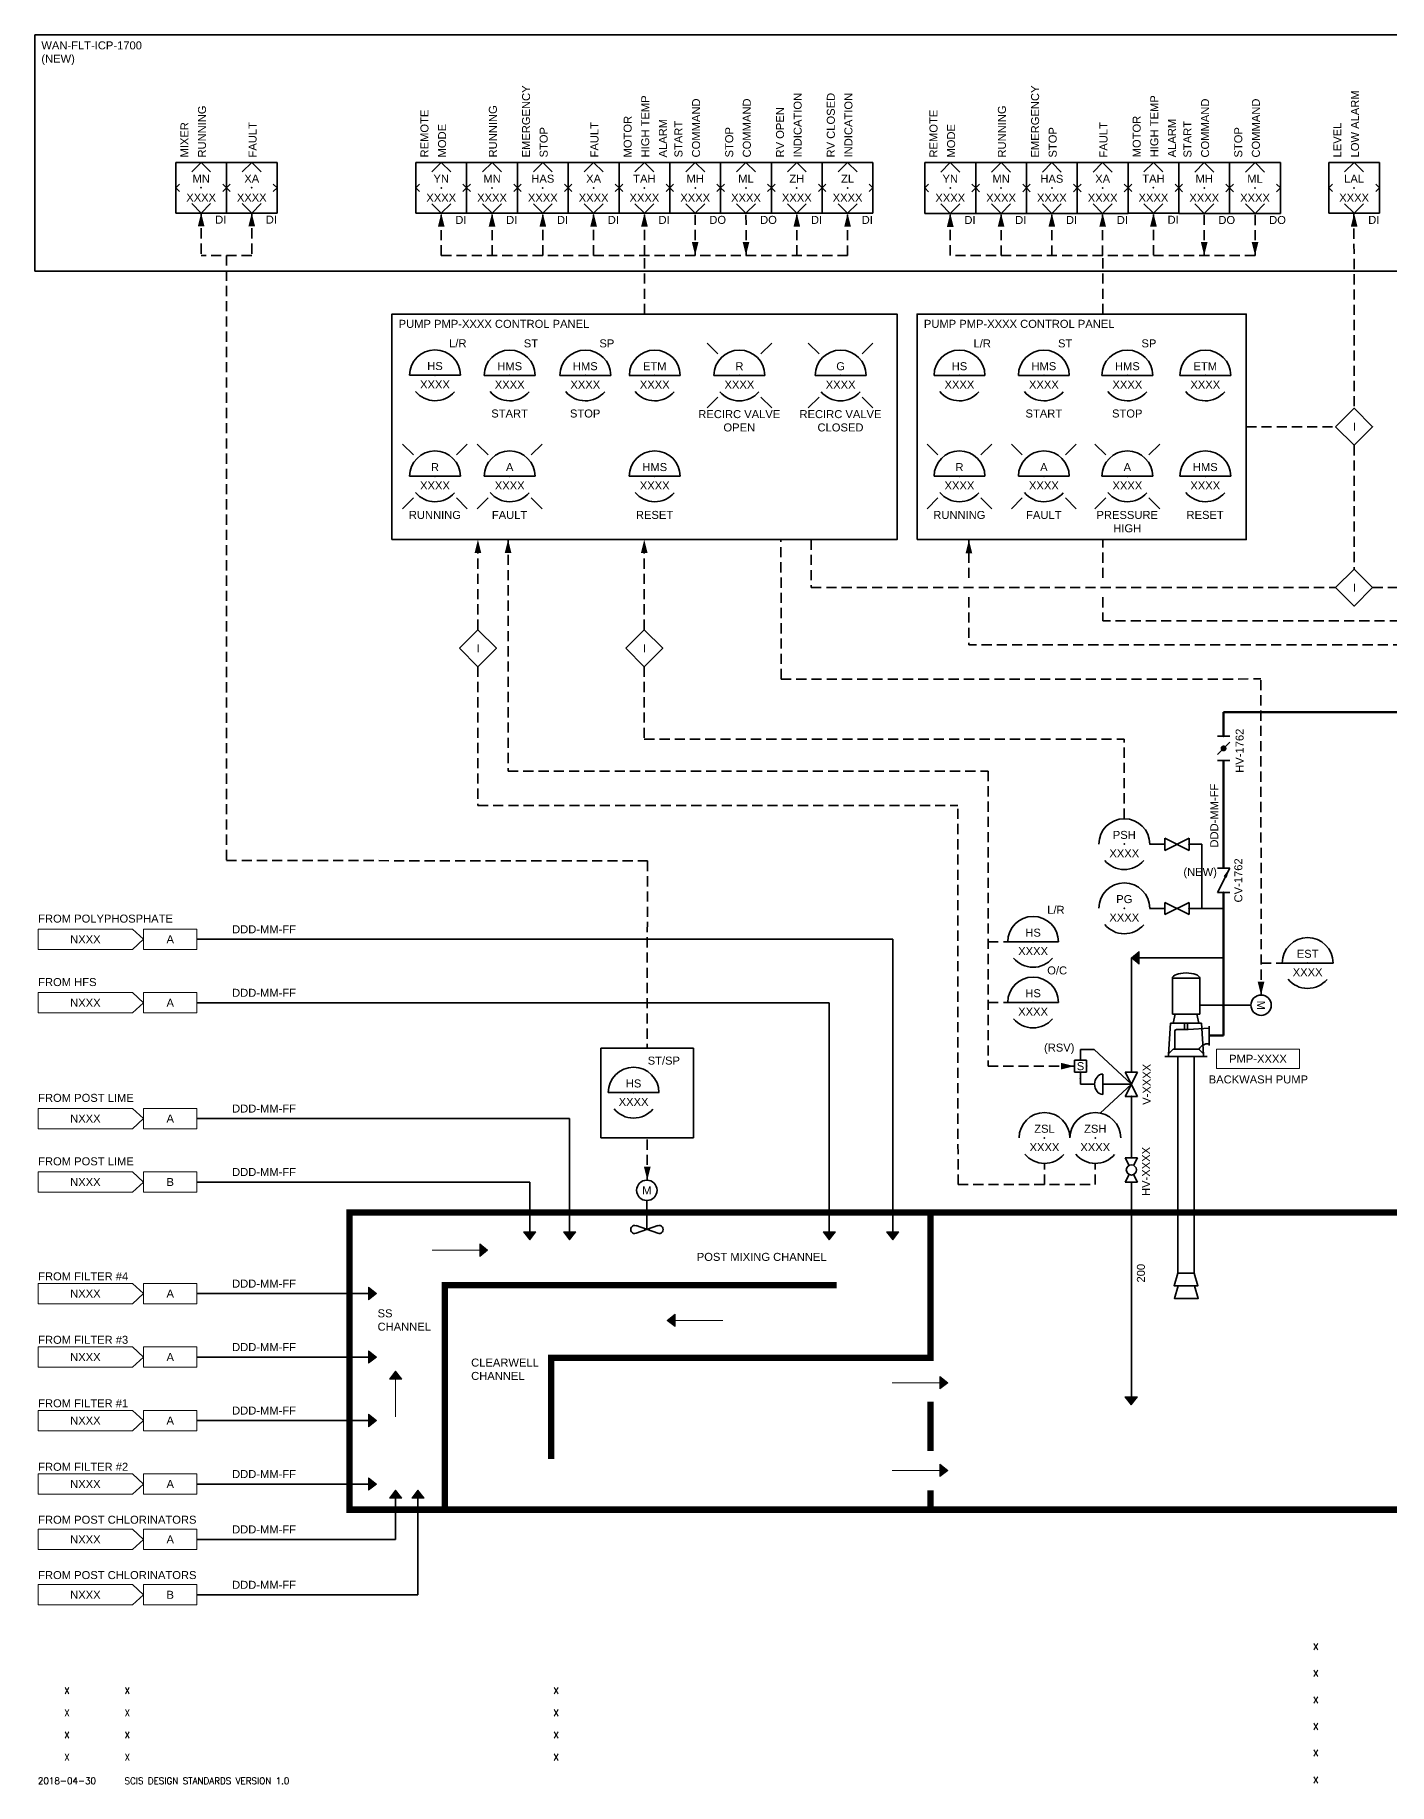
# Paper-space layout '10-Sample Backwash P&ID - A1 Sheet' of a CAD drawing. Extents: x 49 to 822, y 22 to 569.
# Drawn here: x 49 to 472, y 22 to 569 of the extents above; entities that cross this region are included whole.
import ezdxf
from ezdxf.enums import TextEntityAlignment as Align

# ---------------------------------------------------------------- set-up
doc = ezdxf.new("R2010")
doc.units = 0
doc.linetypes.add('HIDDEN2', pattern=[4.7625, 3.175, -1.5875])
doc.layers.add('BOR-A1', color=7, linetype='Continuous')
for name, color, linetype, lineweight in [('D-EQPM', 4, 'Continuous', 35), ('D-MAJOR', 6, 'Continuous', 70), ('D-MINOR', 4, 'Continuous', 35), ('D-VALV', 4, 'Continuous', 35), ('D-VALV-EXST', 252, 'Continuous', 35), ('DI-COMP', 4, 'Continuous', 35), ('G-ANNO-SYMB', 1, 'Continuous', 13), ('G-ANNO-TXNT-EXST', 252, 'Continuous', 13), ('N-ANNO-TEXT', 3, 'Continuous', 18), ('N-INST', 4, 'Continuous', 35), ('N-SGNL-ELEC', 4, 'HIDDEN2', 35)]:
    doc.layers.add(name, color=color, linetype=linetype, lineweight=lineweight)
doc.styles.add('_CGS_2-5_NOTES', font='arial.ttf', dxfattribs={"height": 2.5})
doc.styles.add('_CGS_2-5_SYMBOL', font='arial.ttf', dxfattribs={"height": 2.5})
doc.styles.add('STD2-0', font='simplex.shx', dxfattribs={"height": 2})
doc.styles.add('STD3-5', font='simplex.shx', dxfattribs={"height": 3.5})
doc.styles.add('STD4-5', font='simplex.shx', dxfattribs={"height": 4.5})
doc.styles.add('STD5-5', font='SIMPLEX')

# ---------------------------------------------------------------- blocks, each defined once
blk = doc.blocks.new('CGS A1 TITLE ATT')
at = {"layer": 'BOR-A1', "color": 1}
for tag, p, height, style in [('DATE', (448.47, 64.4), 2, 'STD2-0'), ('DRAWN', (448.47, 56.08), 2, 'STD2-0'), ('DESIGNER', (448.47, 47.76), 2, 'STD2-0'), ('FILE', (783.85, 42.55), 3.5, 'STD3-5'), ('CHECKED', (448.47, 39.44), 2, 'STD2-0'), ('ENGINEER', (448.47, 31.12), 2, 'STD2-0'), ('AD909', (787.49, 32), 5.5, 'STD5-5'), ('APPROVED', (448.47, 22.72), 2, 'STD2-0')]:
    blk.add_attdef(tag, p, '', height=height, dxfattribs=dict(at, style=style))
at = {"layer": 'BOR-A1', "color": 1, "style": 'STD2-0', "flags": 4}
blk.add_attdef('SCALE', (773.37, 64), '', height=2, dxfattribs=at)
at = {"layer": 'BOR-A1', "color": 1, "style": 'STD4-5'}
for tag, p in [('TITLE-1', (691.59, 44.75)), ('TITLE-2', (691.59, 38.25)), ('TITLE-3', (691.59, 31.75)), ('TITLE-4', (691.59, 25.25))]:
    blk.add_attdef(tag, text='', height=4.5, dxfattribs=at).set_placement(p, align=Align.MIDDLE_CENTER)
at = {"layer": 'BOR-A1', "color": 1, "style": 'STD5-5'}
blk.add_attdef('999', text='', height=5.5, dxfattribs=at).set_placement((800.49, 22.5), align=Align.RIGHT)
blk = doc.blocks.new('REFa')
for p, q in [((29.5148, 3.175), (0, 3.175)), ((0, -3.175), (0, 3.175)), ((32.9692, 0), (29.5148, 3.175)), ((29.5148, -3.175), (32.9692, 0)), ((0, -3.175), (29.5148, -3.175))]:
    blk.add_line(p, q)
at = {"style": '_CGS_2-5_SYMBOL'}
blk.add_attdef('A', text='', height=2.5, dxfattribs=at).set_placement((14.7574, 0), align=Align.MIDDLE_CENTER)
blk = doc.blocks.new('REFb')
for p, q in [((0, 3.175), (0, -3.175)), ((0, 3.175), (16.6116, 3.175)), ((16.6116, -3.175), (16.6116, 3.175)), ((16.6116, -3.175), (0, -3.175))]:
    blk.add_line(p, q)
at = {"style": '_CGS_2-5_SYMBOL'}
blk.add_attdef('A', text='', height=2.5, dxfattribs=at).set_placement((8.3058, 0), align=Align.MIDDLE_CENTER)
blk = doc.blocks.new('_D_VALVE_CHECK')
for p, q in [((0, -1.905), (0, 1.905)), ((0, 1.905), (7.62, -1.905)), ((7.62, -1.905), (7.62, 1.905))]:
    blk.add_line(p, q)
for p in [(0, 0), (3.81, 0), (7.62, 0)]:
    blk.add_point(p)
blk.add_solid([(4.5466, -0.9652), (7.62, -1.905), (5.0292, 0.0254)])
blk = doc.blocks.new('_N_INST_FIELD_OP ACCESS')
for start, end in [(0, 180), (219.6995, 319.7606)]:
    blk.add_arc((0, 0), 7.94, start, end)
blk.add_point((0, 0))
at = {"style": '_CGS_2-5_SYMBOL'}
blk.add_attdef('ABB', (4.41, 8.76), '', height=2.5, dxfattribs=at)
for tag, p in [('TAG', (0, 1.63)), ('NO', (0, -4.12))]:
    blk.add_attdef(tag, text='', height=2.5, dxfattribs=at).set_placement(p, align=Align.CENTER)
blk = doc.blocks.new('_D_VALVE_BUTTERFLY')
h = blk.add_hatch(color=256)
edge = h.paths.add_edge_path()
edge.add_arc((3.81, 0.02), 0.953, 180, 540)
for p, q in [((0, 1.91), (0, -1.9)), ((1.91, 1.91), (5.72, -1.9)), ((7.62, 1.91), (7.62, -1.9))]:
    blk.add_line(p, q)
for p in [(3.81, 0), (0, -0.02), (7.62, -0.02)]:
    blk.add_point(p)
blk = doc.blocks.new('_N_PLC_FIELD_OP ACCESS')
for p, q in [((-7.94, 15.87), (7.94, 15.87)), ((-7.94, 0), (-7.94, 15.87)), ((0, 15.87), (-2.96, 12.91)), ((2.96, 12.91), (0, 15.87)), ((7.94, 0), (7.94, 15.87)), ((-6.76, 9.11), (-7.94, 7.94)), ((-7.94, 7.94), (-6.76, 6.76)), ((7.94, 7.94), (6.76, 9.11)), ((6.76, 6.76), (7.94, 7.94)), ((7.94, 0), (-7.94, 0)), ((-2.96, 2.96), (0, 0)), ((0, 0), (2.96, 2.96))]:
    blk.add_line(p, q)
blk.add_point((0, 7.94))
at = {"style": '_CGS_2-5_SYMBOL'}
for tag, p in [('DESCRIPTION1', (-3.99, 16.48)), ('DESCRIPTION2', (1.51, 16.48)), ('DESCRIPTION3', (7.01, 16.48))]:
    blk.add_attdef(tag, p, '', height=2.5, rotation=90, dxfattribs=at)
for tag, p in [('TAG', (0, 9.57)), ('NO', (0, 3.62))]:
    blk.add_attdef(tag, text='', height=2.5, dxfattribs=at).set_placement(p, align=Align.CENTER)
blk.add_attdef('ABB', (4.41, -3.31), '', height=2.5, dxfattribs=at)
blk = doc.blocks.new('_D_VALVE_GATE')
for p, q in [((7.62, -1.905), (0, 1.905)), ((0, 1.905), (0, -1.905)), ((0, -1.905), (7.62, 1.905)), ((7.62, 1.905), (7.62, -1.905))]:
    blk.add_line(p, q)
for p in [(0, 0), (3.81, 0), (7.62, 0)]:
    blk.add_point(p)
blk = doc.blocks.new('_N_INST_PANEL_OP ACCESS')
blk.add_line((-7.95, 0), (7.95, 0))
for start, end in [(0, 180), (219.6995, 319.7606)]:
    blk.add_arc((0, 0), 7.94, start, end)
at = {"ltscale": 0.0508}
blk.add_point((0, 0), dxfattribs=at)
at = {"style": '_CGS_2-5_SYMBOL'}
blk.add_attdef('ABB', (4.41, 8.76), '', height=2.5, dxfattribs=at)
for tag, p in [('TAG', (0, 1.63)), ('NO', (0, -4.12))]:
    blk.add_attdef(tag, text='', height=2.5, dxfattribs=at).set_placement(p, align=Align.CENTER)
blk = doc.blocks.new('_N_LIGHT_PANEL')
for p, q in [((-10.12, 10.08), (-6.74, 6.73)), ((10.1, 10.08), (6.72, 6.73)), ((-7.95, 0), (7.95, 0)), ((-10.12, -10.11), (-6.74, -6.76)), ((10.1, -10.11), (6.72, -6.76))]:
    blk.add_line(p, q)
for start, end in [(0, 180), (219.6995, 319.7606)]:
    blk.add_arc((0, 0), 7.94, start, end)
blk.add_point((0, 0))
at = {"style": '_CGS_2-5_SYMBOL'}
blk.add_attdef('ABB', (7.41, 4.76), '', height=2.5, dxfattribs=at)
for tag, p in [('TAG', (0, 1.63)), ('NO', (0, -4.12))]:
    blk.add_attdef(tag, text='', height=2.5, dxfattribs=at).set_placement(p, align=Align.CENTER)
blk = doc.blocks.new('_D_PUMP_VERTICAL TURBINE')
for p, q in [((-11.47, 17.97), (-11.47, 6.74)), ((-2.93, 17.97), (-11.47, 17.97)), ((-2.93, 6.74), (-2.93, 17.97)), ((-11.47, 6.74), (-2.93, 6.74)), ((-10.61, 6.74), (-11.21, 3.9)), ((-3.78, 6.74), (-3.19, 3.9)), ((-12.69, -5.85), (-12.08, 3.9)), ((-12.08, 3.9), (-2.32, 3.9)), ((-10.74, -4.23), (-10.74, 1.41)), ((-10.22, 1.94), (-6.54, 1.94)), ((-7.64, 1.94), (-7.64, 3.9)), ((-6.75, 1.94), (-6.75, 3.9)), ((-6.54, 1.94), (0, 2.41)), ((-1.71, -5.85), (-2.32, 3.9)), ((0, -3.02), (0, 3.02)), ((-12.68, -5.63), (-11.23, -4.23)), ((-11.23, -4.23), (-3.17, -4.23)), ((-1.72, -5.63), (-3.17, -4.23)), ((-0.57, -6.49), (-13.82, -6.49)), ((-12.69, -6.49), (-12.69, -5.85)), ((-1.71, -6.49), (-1.71, -5.85))]:
    blk.add_line(p, q)
blk.add_arc((-10.22, 1.41), 0.528, 90, 180)
at = {"extrusion": (0, 0, -1)}
blk.add_ellipse((-7.2, 17.97), major_axis=(4.27, 0), ratio=0.386284, start_param=3.141593, end_param=6.283185, dxfattribs=at)
blk.add_ellipse((-0.21, -5.85), major_axis=(-2.39, 2.39), ratio=1, start_param=-0.846486, end_param=0.286057)
at = {"style": '_CGS_2-5_SYMBOL'}
blk.add_attdef('XX', text='', height=2.5, dxfattribs=at).set_placement((0.15, -6.59), align=Align.TOP_LEFT)
blk = doc.blocks.new('_D_ACTUATOR_ELECTRIC MOTOR')
at = {"flags": 128}
blk.add_lwpolyline([(0, 0), (0, 8.89)], dxfattribs=at)
blk.add_circle((0, 12.08), 3.18)
blk.add_point((0, 0))
at = {"style": '_CGS_2-5_SYMBOL'}
blk.add_text('M', height=2.5, dxfattribs=at).set_placement((0.02, 12.04), align=Align.MIDDLE_CENTER)
blk.add_attdef('XXX', text='', height=2.5, dxfattribs=at).set_placement((0.74, 8.07), align=Align.TOP_LEFT)
blk = doc.blocks.new('_D_VALVE_BALL - NORMALLY OPEN')
for p, q in [((2.39, 0.71), (0, 1.9)), ((0, 1.9), (0, -1.9)), ((5.23, 0.71), (7.62, 1.9)), ((7.62, 1.9), (7.62, -1.9)), ((0, -1.9), (2.39, -0.71)), ((7.62, -1.9), (5.23, -0.71))]:
    blk.add_line(p, q)
blk.add_circle((3.81, 0), 1.59)
for p in [(0, 0), (7.62, 0)]:
    blk.add_point(p)
blk = doc.blocks.new('_D_MISC_MIXER')
for p, q in [((0, 0), (0, -9.04)), ((-3.38, -10.24), (3.4, -7.85)), ((-3.38, -7.85), (3.4, -10.24))]:
    blk.add_line(p, q)
blk.add_arc((-3.78, -9.06), 1.27, 70.5374, 289.4626)
at = {"extrusion": (0, 0, -1)}
blk.add_arc((-3.84, -9.06), 1.27, 70.5374, 289.4626, dxfattribs=at)
blk.add_point((0, -4.52))
blk = doc.blocks.new('CGS A1 REV ATT')
at = {"layer": 'BOR-A1', "color": 1, "style": 'STD2-0'}
for tag, p in [('R5-DATE', (58.99, 50.62)), ('R5-BY', (211.87, 50.62)), ('R4-DATE', (58.99, 43.7)), ('R4-BY', (211.87, 43.7)), ('R3-DATE', (58.99, 36.78)), ('R3-BY', (211.87, 36.78)), ('R2-DATE', (58.99, 29.86)), ('R2-BY', (211.87, 29.86)), ('R1-DATE', (58.99, 22.46)), ('R1-BY', (211.87, 22.46))]:
    blk.add_attdef(tag, text='', height=2, dxfattribs=at).set_placement(p, align=Align.CENTER)
for tag, p in [('R5-DESC', (76.99, 50.62)), ('R4-DESC', (76.99, 43.7)), ('R3-DESC', (76.99, 36.78)), ('R2-DESC', (76.99, 29.86)), ('R1-DESC', (76.99, 22.46))]:
    blk.add_attdef(tag, p, '', height=2, dxfattribs=at)

psp = doc.layouts.new('10-Sample Backwash P&ID - A1 Sheet')

# ---------------------------------------------------------------- linework, layer by layer
at = {"layer": 'D-EQPM', "ltscale": 0.0508}
for p, q in [((420.11, 265.83), (413.02, 265.82)), ((406.19, 249.87), (406.19, 182.09)), ((411.29, 249.87), (411.29, 182.09))]:
    psp.add_line(p, q, dxfattribs=at)
for points in [[(411.29, 182.09), (406.19, 182.09), (405.02, 178.14), (412.46, 178.14)], [(411.39, 178.14), (406.29, 178.14), (405.12, 174.2), (412.56, 174.2)]]:
    psp.add_lwpolyline(points, close=True, dxfattribs=at)
psp.add_circle((240.22, 207.98), 3.18, dxfattribs=at)
at = {"layer": 'D-MAJOR'}
for p, q in [((420.48, 349.88), (420.48, 357.44)), ((420.48, 357.44), (601.22, 357.44)), ((420.48, 308.69), (420.48, 342.26)), ((420.48, 256.36), (420.48, 301.07)), ((415.94, 256.36), (420.48, 256.36))]:
    psp.add_line(p, q, dxfattribs=at)
at = {"layer": 'D-MINOR'}
for p, q in [((397.37, 316.12), (402.08, 316.12)), ((409.7, 316.12), (413.63, 316.12)), ((413.63, 296.06), (413.63, 316.12)), ((397.37, 296.06), (402.08, 296.06)), ((409.7, 296.06), (420.48, 296.06)), ((99.57, 286.43), (317.07, 286.43)), ((317.07, 286.43), (317.07, 192.56)), ((391.65, 280.67), (420.48, 280.67)), ((391.65, 280.62), (391.65, 244.92)), ((99.57, 266.59), (297.23, 266.59)), ((297.23, 266.59), (297.23, 192.56)), ((391.65, 237.3), (391.65, 218.15)), ((99.57, 230.42), (216.09, 230.42)), ((216.09, 230.42), (216.09, 192.56)), ((99.57, 210.58), (203.61, 210.58)), ((203.61, 210.58), (203.61, 192.56)), ((391.65, 143.44), (391.65, 210.53)), ((99.57, 175.72), (155.72, 175.72)), ((137.7, 175.72), (155.72, 175.72)), ((99.57, 155.88), (155.72, 155.88)), ((137.7, 155.88), (155.72, 155.88)), ((99.57, 136.05), (155.72, 136.05)), ((137.7, 136.05), (155.72, 136.05)), ((99.57, 116.21), (155.72, 116.21)), ((137.7, 116.21), (155.72, 116.21)), ((161.7, 98.9), (161.7, 114.28)), ((168.68, 81.6), (168.68, 114.28)), ((99.57, 98.9), (161.7, 98.9)), ((99.57, 81.6), (168.68, 81.6))]:
    psp.add_line(p, q, dxfattribs=at)
at = {"layer": 'D-VALV'}
for p, q in [((375.74, 248.68), (375.74, 252.01)), ((379.99, 252.01), (375.74, 252.01)), ((391.65, 241.11), (379.99, 252.01)), ((377.65, 248.68), (373.84, 248.68)), ((373.84, 248.68), (373.84, 244.87)), ((377.65, 244.87), (377.65, 248.68)), ((373.84, 244.87), (375.74, 244.87)), ((375.74, 241.13), (375.74, 244.87)), ((375.74, 244.87), (377.65, 244.87)), ((380.17, 241.13), (375.74, 241.13)), ((391.65, 241.11), (381.9, 232.12)), ((382.72, 244.3), (382.72, 237.95))]:
    psp.add_line(p, q, dxfattribs=at)
at = {"layer": 'D-VALV', "flags": 128}
psp.add_lwpolyline([(391.65, 241.11), (382.73, 241.11)], dxfattribs=at)
at = {"layer": 'D-VALV', "extrusion": (0, 0, -1)}
psp.add_ellipse((382.71, 241.13), major_axis=(0, 3.18), ratio=0.8, start_param=3.141593, end_param=6.283185, dxfattribs=at)
at = {"layer": 'D-VALV'}
for p in [(377.65, 246.78), (375.74, 242.91), (391.65, 241.11)]:
    psp.add_point(p, dxfattribs=at)
at = {"layer": 'DI-COMP', "ltscale": 0.0508}
psp.add_point((240.22, 195.9), dxfattribs=at)
at = {"layer": 'G-ANNO-SYMB'}
for p, q in [((391.65, 280.62), (394.13, 282.57)), ((394.13, 278.67), (391.65, 280.62)), ((394.13, 282.57), (394.13, 278.67)), ((201.66, 195.04), (205.56, 195.04)), ((203.61, 192.56), (201.66, 195.04)), ((205.56, 195.04), (203.61, 192.56)), ((214.14, 195.04), (218.03, 195.04)), ((216.09, 192.56), (214.14, 195.04)), ((218.03, 195.04), (216.09, 192.56)), ((299.18, 195.04), (295.28, 195.04)), ((295.28, 195.04), (297.23, 192.56)), ((297.23, 192.56), (299.18, 195.04)), ((319.02, 195.04), (315.12, 195.04)), ((315.12, 195.04), (317.07, 192.56)), ((317.07, 192.56), (319.02, 195.04)), ((173.09, 189.3), (190.47, 189.3)), ((187.99, 191.25), (187.99, 187.35)), ((190.47, 189.3), (187.99, 191.25)), ((187.99, 187.35), (190.47, 189.3)), ((153.24, 177.67), (153.24, 173.77)), ((155.72, 175.72), (153.24, 177.67)), ((153.24, 173.77), (155.72, 175.72)), ((249.06, 169.29), (246.58, 167.34)), ((246.58, 167.34), (263.96, 167.34)), ((246.58, 167.34), (249.06, 165.39)), ((249.06, 165.39), (249.06, 169.29)), ((153.24, 157.83), (153.24, 153.93)), ((155.72, 155.88), (153.24, 157.83)), ((153.24, 153.93), (155.72, 155.88)), ((161.7, 151.5), (159.75, 149.02)), ((159.75, 149.02), (163.65, 149.02)), ((161.7, 137.24), (161.7, 151.5)), ((163.65, 149.02), (161.7, 151.5)), ((316.93, 147.87), (334.32, 147.87)), ((331.84, 149.82), (331.84, 145.92)), ((334.32, 147.87), (331.84, 149.82)), ((331.84, 145.92), (334.32, 147.87)), ((393.56, 143.44), (389.66, 143.44)), ((389.66, 143.44), (391.61, 140.96)), ((391.61, 140.96), (393.56, 143.44)), ((153.24, 138), (153.24, 134.1)), ((155.72, 136.05), (153.24, 138)), ((153.24, 134.1), (155.72, 136.05)), ((316.93, 120.46), (334.32, 120.46)), ((331.84, 122.41), (331.84, 118.51)), ((334.32, 120.46), (331.84, 122.41)), ((331.84, 118.51), (334.32, 120.46)), ((153.24, 118.16), (153.24, 114.26)), ((155.72, 116.21), (153.24, 118.16)), ((153.24, 114.26), (155.72, 116.21)), ((161.7, 114.28), (159.75, 111.8)), ((159.75, 111.8), (163.65, 111.8)), ((163.65, 111.8), (161.7, 114.28)), ((168.68, 114.28), (166.73, 111.8)), ((166.73, 111.8), (170.62, 111.8)), ((170.62, 111.8), (168.68, 114.28))]:
    psp.add_line(p, q, dxfattribs=at)
psp.add_lwpolyline([(444.22, 246.08), (418.22, 246.08), (418.22, 252.08), (444.22, 252.08)], close=True, dxfattribs=at)
at = {"layer": 'G-ANNO-SYMB', "const_width": 2}
for points in [[(744.84, 108.2), (147.25, 108.2), (147.25, 201.03), (744.84, 201.03)], [(744.84, 108.2), (177.06, 108.2), (177.06, 178.32), (299.51, 178.32), (177.06, 178.32), (177.06, 108.2), (147.25, 108.2), (147.25, 201.03), (328.85, 201.03), (328.85, 155.61), (210.36, 155.61), (210.36, 124), (210.36, 155.61), (328.85, 155.61), (328.85, 201.03), (147.25, 201.03), (147.25, 108.2), (328.85, 108.2), (328.85, 114.26)], [(328.85, 126.51), (328.85, 141.93)]]:
    psp.add_lwpolyline(points, dxfattribs=at)
at = {"layer": 'G-ANNO-SYMB', "extrusion": (0, 0, -1)}
for points in [[(-394.13, 282.57), (-394.13, 278.67), (-391.65, 280.62)], [(-201.66, 195.04), (-205.56, 195.04), (-203.61, 192.56)], [(-214.14, 195.04), (-218.03, 195.04), (-216.09, 192.56)], [(-299.18, 195.04), (-295.28, 195.04), (-297.23, 192.56)], [(-319.02, 195.04), (-315.12, 195.04), (-317.07, 192.56)], [(-187.99, 191.25), (-187.99, 187.35), (-190.47, 189.3)], [(-153.24, 177.67), (-153.24, 173.77), (-155.72, 175.72)], [(-249.06, 165.39), (-249.06, 169.29), (-246.58, 167.34)], [(-153.24, 157.83), (-153.24, 153.93), (-155.72, 155.88)], [(-159.75, 149.02), (-163.65, 149.02), (-161.7, 151.5)], [(-331.84, 149.82), (-331.84, 145.92), (-334.32, 147.87)], [(-393.56, 143.44), (-389.66, 143.44), (-391.61, 140.96)], [(-153.24, 138), (-153.24, 134.1), (-155.72, 136.05)], [(-331.84, 122.41), (-331.84, 118.51), (-334.32, 120.46)], [(-153.24, 118.16), (-153.24, 114.26), (-155.72, 116.21)], [(-159.75, 111.8), (-163.65, 111.8), (-161.7, 114.28)], [(-166.73, 111.8), (-170.62, 111.8), (-168.68, 114.28)]]:
    psp.add_solid(points, dxfattribs=at)
at = {"layer": 'N-INST'}
for p, q in [((225.83, 252.36), (254.83, 252.36)), ((225.83, 252.36), (225.83, 224.36)), ((254.83, 252.36), (254.83, 224.36)), ((225.83, 224.36), (254.83, 224.36))]:
    psp.add_line(p, q, dxfattribs=at)
psp.add_lwpolyline([(48.99, 569), (816, 569), (816, 495.21), (48.99, 495.21)], close=True, dxfattribs=at)
for points in [[(160.54, 411.33), (160.54, 481.79), (318.45, 481.79), (318.45, 411.33), (160.54, 411.33)], [(324.69, 411.33), (324.69, 481.79), (427.54, 481.79), (427.54, 411.33), (324.69, 411.33)]]:
    psp.add_lwpolyline(points, dxfattribs=at)
at = {"layer": 'N-INST', "flags": 128}
for points in [[(455.5, 446.56), (461.28, 440.78), (467.06, 446.56), (461.28, 452.34)], [(455.5, 396.32), (461.28, 390.54), (467.06, 396.32), (461.28, 402.1)], [(181.65, 377.38), (187.43, 371.6), (193.21, 377.38), (187.43, 383.16)], [(233.64, 377.38), (239.42, 371.6), (245.2, 377.38), (239.42, 383.16)]]:
    psp.add_lwpolyline(points, close=True, dxfattribs=at)
at = {"layer": 'N-SGNL-ELEC'}
for p, q in [((100.93, 513.35), (100.93, 500.11)), ((116.74, 513.35), (116.74, 500.11)), ((175.96, 500.12), (175.96, 513.29)), ((191.84, 500.12), (191.84, 513.29)), ((207.72, 500.13), (207.72, 513.3)), ((223.59, 500.13), (223.58, 513.3)), ((239.46, 500.13), (239.46, 513.3)), ((255.34, 500.13), (255.33, 513.3)), ((271.22, 500.12), (271.21, 513.29)), ((287.09, 500.12), (287.09, 513.29)), ((302.96, 500.09), (302.96, 513.3)), ((335.05, 500.14), (335.05, 513.26)), ((350.93, 500.08), (350.93, 513.26)), ((366.81, 500.08), (366.8, 513.26)), ((382.68, 500.08), (382.68, 513.26)), ((398.55, 500.17), (398.55, 513.33)), ((414.43, 500.1), (414.42, 513.26)), ((430.31, 500.08), (430.3, 513.26)), ((461.23, 513.29), (461.24, 452.3)), ((116.74, 500.11), (100.93, 500.11)), ((108.83, 500.11), (108.83, 311.05)), ((302.96, 500.09), (175.96, 500.12)), ((239.49, 481.79), (239.46, 500.11)), ((430.31, 500.08), (335.05, 500.14)), ((382.72, 481.79), (382.68, 500.11)), ((427.54, 446.56), (455.5, 446.56)), ((461.24, 440.82), (461.25, 402.06)), ((187.43, 383.16), (187.43, 411.33)), ((196.85, 411.33), (196.85, 338.96)), ((239.42, 383.16), (239.41, 411.33)), ((282.18, 367.72), (282.14, 411.33)), ((291.56, 411.33), (291.56, 396.32)), ((340.88, 399.32), (340.88, 411.22)), ((382.72, 399.32), (382.72, 411.33)), ((291.56, 396.32), (455.5, 396.32)), ((467.06, 396.32), (564.08, 396.32)), ((340.88, 393.32), (340.88, 378.42)), ((382.72, 393.32), (382.72, 385.98)), ((532.72, 385.98), (382.72, 385.98)), ((490.89, 378.42), (340.88, 378.42)), ((187.43, 371.6), (187.43, 328.22)), ((239.42, 371.6), (239.42, 348.93)), ((282.15, 367.72), (432.15, 367.76)), ((432.18, 269), (432.15, 367.76)), ((239.42, 348.93), (389.43, 348.96)), ((389.43, 324.1), (389.43, 348.96)), ((196.85, 338.96), (346.86, 338.99)), ((346.86, 338.99), (346.88, 246.77)), ((187.43, 328.22), (337.45, 328.25)), ((337.47, 209.75), (337.45, 328.25)), ((108.83, 311.05), (240.4, 310.89)), ((240.4, 310.89), (240.33, 252.36)), ((346.88, 285.61), (353.02, 285.61)), ((432.18, 279.01), (438.81, 279.01)), ((346.88, 266.69), (353.02, 266.69)), ((373.84, 246.78), (346.88, 246.77)), ((240.35, 211.16), (240.33, 224.36)), ((364.5, 209.77), (364.5, 216.4)), ((380.37, 209.77), (380.37, 216.4)), ((337.47, 209.75), (380.37, 209.77))]:
    psp.add_line(p, q, dxfattribs=at)
at = {"layer": 'N-SGNL-ELEC', "linetype": 'Continuous'}
for points in [[(100.94, 513.36, 0, 2.1, 0), (100.94, 509.16, 2.1, 2.1, 0)], [(116.75, 513.36, 0, 2.1, 0), (116.75, 509.16, 2.1, 2.1, 0)], [(175.96, 513.28, 0, 2.1, 0), (175.96, 509.08, 2.1, 2.1, 0)], [(191.84, 513.28, 0, 2.1, 0), (191.84, 509.08, 2.1, 2.1, 0)], [(207.71, 513.28, 0, 2.1, 0), (207.71, 509.08, 2.1, 2.1, 0)], [(223.59, 513.3, 0, 2.1, 0), (223.59, 509.1, 2.1, 2.1, 0)], [(239.47, 513.3, 0, 2.1, 0), (239.47, 509.1, 2.1, 2.1, 0)], [(287.09, 513.28, 0, 2.1, 0), (287.09, 509.08, 2.1, 2.1, 0)], [(302.96, 513.29, 0, 2.1, 0), (302.96, 509.09, 2.1, 2.1, 0)], [(335.05, 513.25, 0, 2.1, 0), (335.05, 509.05, 2.1, 2.1, 0)], [(350.93, 513.26, 0, 2.1, 0), (350.93, 509.06, 2.1, 2.1, 0)], [(366.8, 513.26, 0, 2.1, 0), (366.8, 509.06, 2.1, 2.1, 0)], [(382.68, 513.26, 0, 2.1, 0), (382.68, 509.06, 2.1, 2.1, 0)], [(398.56, 513.33, 0, 2.1, 0), (398.56, 509.13, 2.1, 2.1, 0)], [(461.28, 513.29, 0, 2.1, 0), (461.28, 509.09, 2.1, 2.1, 0)], [(255.33, 500.12, 0, 2.1, 0), (255.33, 504.32, 2.1, 2.1, 0)], [(271.21, 500.12, 0, 2.1, 0), (271.21, 504.32, 2.1, 2.1, 0)], [(414.42, 500.08, 0, 2.1, 0), (414.42, 504.28, 2.1, 2.1, 0)], [(430.3, 500.09, 0, 2.1, 0), (430.3, 504.29, 2.1, 2.1, 0)], [(187.43, 411.33, 0, 2.1, 0), (187.43, 407.13, 2.1, 2.1, 0)], [(196.85, 411.33, 0, 2.1, 0), (196.85, 407.13, 2.1, 2.1, 0)], [(239.41, 411.33, 0, 2.1, 0), (239.41, 407.13, 2.1, 2.1, 0)], [(340.88, 411.22, 0, 2.1, 0), (340.88, 407.02, 2.1, 2.1, 0)], [(432.18, 269, 0, 2.1, 0), (432.18, 273.2, 2.1, 2.1, 0)], [(373.84, 246.78, 0, 2.1, 0), (369.64, 246.78, 2.1, 2.1, 0)]]:
    psp.add_lwpolyline(points, format="xyseb", dxfattribs=at)
at = {"layer": 'N-SGNL-ELEC'}
psp.add_lwpolyline([(240.35, 211.16, 0, 2.1, 0), (240.35, 215.36, 2.1, 2.1, 0)], format="xyseb", dxfattribs=at)

# ---------------------------------------------------------------- block references
ref = psp.add_blockref('CGS A1 TITLE ATT', (0, 0))
ref.add_attrib('TITLE-1', 'APPENDIX D-2', dxfattribs={"layer": 'BOR-A1', "color": 1, "height": 4.5, "style": 'STD4-5'}).set_placement((691.59, 44.75), align=Align.MIDDLE_CENTER)
ref.add_attrib('TITLE-2', 'SAMPLE P&ID', dxfattribs={"layer": 'BOR-A1', "color": 1, "height": 4.5, "style": 'STD4-5'}).set_placement((691.59, 38.25), align=Align.MIDDLE_CENTER)
ref.add_attrib('TITLE-3', 'TYPICAL FILTER BACKWASH STATION', dxfattribs={"layer": 'BOR-A1', "color": 1, "height": 4.5, "style": 'STD4-5'}).set_placement((691.59, 31.75), align=Align.MIDDLE_CENTER)
ref.add_attrib('AD909', 'N020', (787.49, 32), dxfattribs={"layer": 'BOR-A1', "color": 1, "height": 5.5, "style": 'STD5-5'})
ref.add_attrib('FILE', 'C6642-13', (779.08, 42.56), dxfattribs={"layer": 'BOR-A1', "color": 1, "height": 3.5, "style": 'STD3-5', "width": 0.65})
ref.add_attrib('SCALE', 'NTS', (773.37, 64), dxfattribs={"layer": 'BOR-A1', "color": 1, "height": 2, "style": 'STD2-0'})
ref.add_attrib('DATE', 'X', (448.47, 64.4), dxfattribs={"layer": 'BOR-A1', "color": 1, "height": 2, "style": 'STD2-0'})
ref.add_attrib('DRAWN', 'X', (448.47, 56.08), dxfattribs={"layer": 'BOR-A1', "color": 1, "height": 2, "style": 'STD2-0'})
ref.add_attrib('DESIGNER', 'X', (448.47, 47.76), dxfattribs={"layer": 'BOR-A1', "color": 1, "height": 2, "style": 'STD2-0'})
ref.add_attrib('CHECKED', 'X', (448.47, 39.44), dxfattribs={"layer": 'BOR-A1', "color": 1, "height": 2, "style": 'STD2-0'})
ref.add_attrib('ENGINEER', 'X', (448.47, 31.12), dxfattribs={"layer": 'BOR-A1', "color": 1, "height": 2, "style": 'STD2-0'})
ref.add_attrib('APPROVED', 'X', (448.47, 22.72), dxfattribs={"layer": 'BOR-A1', "color": 1, "height": 2, "style": 'STD2-0'})
ref.add_attrib('999', '-', dxfattribs={"layer": 'BOR-A1', "color": 1, "height": 5.5, "style": 'STD5-5'}).set_placement((800.49, 22.5), align=Align.RIGHT)
psp.add_blockref('CGS A1 REV ATT', (0, 0)).add_auto_attribs({'R1-DATE': '2018-04-30', 'R1-DESC': 'SCIS DESIGN STANDARDS VERSION 1.0', 'R2-DATE': 'X', 'R2-DESC': 'X', 'R2-BY': 'X', 'R3-DATE': 'X', 'R3-DESC': 'X', 'R3-BY': 'X', 'R4-DATE': 'X', 'R4-DESC': 'X', 'R4-BY': 'X', 'R5-DATE': 'X', 'R5-DESC': 'X', 'R5-BY': 'X'})
at = {"layer": 'D-EQPM', "ltscale": 0.0508}
for name, p in [('_D_PUMP_VERTICAL TURBINE', (415.94, 256.28)), ('_D_MISC_MIXER', (240.22, 204.8))]:
    psp.add_blockref(name, p, dxfattribs=at)
at = {"layer": 'D-EQPM', "ltscale": 0.0508, "rotation": 270}
psp.add_blockref('_D_ACTUATOR_ELECTRIC MOTOR', (420.11, 265.83), dxfattribs=at)
at = {"layer": 'D-VALV', "ltscale": 0.0508}
for name, p, rotation in [('_D_VALVE_BUTTERFLY', (420.48, 342.26), 90), ('_D_VALVE_CHECK', (420.48, 301.07), 90), ('_D_VALVE_GATE', (409.7, 296.06), 180)]:
    psp.add_blockref(name, p, dxfattribs=dict(at, rotation=rotation))
at = {"layer": 'D-VALV'}
for p, rotation in [((409.7, 316.12), 180), ((391.65, 237.3), 90)]:
    psp.add_blockref('_D_VALVE_GATE', p, dxfattribs=dict(at, rotation=rotation))
at = {"layer": 'D-VALV-EXST', "ltscale": 0.0508, "rotation": 90}
psp.add_blockref('_D_VALVE_BALL - NORMALLY OPEN', (391.65, 210.53), dxfattribs=at)
at = {"layer": 'G-ANNO-SYMB'}
for name, p, values in [('REFa', (49.99, 286.43), {'A': 'NXXX'}), ('REFb', (82.96, 286.43), {'A': 'A'}), ('REFa', (49.99, 266.59), {'A': 'NXXX'}), ('REFb', (82.96, 266.59), {'A': 'A'}), ('REFa', (49.99, 230.42), {'A': 'NXXX'}), ('REFb', (82.96, 230.42), {'A': 'A'}), ('REFa', (49.99, 210.58), {'A': 'NXXX'}), ('REFb', (82.96, 210.58), {'A': 'B'}), ('REFa', (49.99, 175.72), {'A': 'NXXX'}), ('REFb', (82.96, 175.72), {'A': 'A'}), ('REFa', (49.99, 155.88), {'A': 'NXXX'}), ('REFb', (82.96, 155.88), {'A': 'A'}), ('REFa', (49.99, 136.05), {'A': 'NXXX'}), ('REFb', (82.96, 136.05), {'A': 'A'}), ('REFa', (49.99, 116.21), {'A': 'NXXX'}), ('REFb', (82.96, 116.21), {'A': 'A'}), ('REFa', (49.99, 98.9), {'A': 'NXXX'}), ('REFb', (82.96, 98.9), {'A': 'A'}), ('REFa', (49.99, 81.6), {'A': 'NXXX'}), ('REFb', (82.96, 81.6), {'A': 'B'})]:
    psp.add_blockref(name, p, dxfattribs=at).add_auto_attribs(values)
at = {"layer": 'N-INST'}
for name, p, values in [('_N_PLC_FIELD_OP ACCESS', (207.71, 513.28), {'DESCRIPTION2': ' STOP', 'DESCRIPTION1': ' EMERGENCY', 'TAG': 'HAS', 'NO': 'XXXX', 'ABB': 'DI'}), ('_N_PLC_FIELD_OP ACCESS', (366.8, 513.25), {'DESCRIPTION2': ' STOP', 'DESCRIPTION1': ' EMERGENCY', 'TAG': 'HAS', 'NO': 'XXXX', 'ABB': 'DI'}), ('_N_PLC_FIELD_OP ACCESS', (191.84, 513.28), {'DESCRIPTION2': ' RUNNING', 'TAG': 'MN', 'NO': 'XXXX', 'ABB': 'DI'}), ('_N_PLC_FIELD_OP ACCESS', (239.46, 513.28), {'DESCRIPTION3': ' ALARM', 'DESCRIPTION2': ' HIGH TEMP', 'DESCRIPTION1': ' MOTOR', 'TAG': 'TAH', 'NO': 'XXXX', 'ABB': 'DI'}), ('_N_PLC_FIELD_OP ACCESS', (255.34, 513.28), {'DESCRIPTION2': ' COMMAND', 'DESCRIPTION1': ' START', 'TAG': 'MH', 'NO': 'XXXX', 'ABB': 'DO'}), ('_N_PLC_FIELD_OP ACCESS', (271.21, 513.28), {'DESCRIPTION2': ' COMMAND', 'DESCRIPTION1': ' STOP', 'TAG': 'ML', 'NO': 'XXXX', 'ABB': 'DO'}), ('_N_PLC_FIELD_OP ACCESS', (287.09, 513.28), {'DESCRIPTION2': ' INDICATION', 'DESCRIPTION1': ' RV OPEN', 'TAG': 'ZH', 'NO': 'XXXX', 'ABB': 'DI'}), ('_N_PLC_FIELD_OP ACCESS', (302.96, 513.28), {'DESCRIPTION2': ' INDICATION', 'DESCRIPTION1': ' RV CLOSED', 'TAG': 'ZL', 'NO': 'XXXX', 'ABB': 'DI'}), ('_N_PLC_FIELD_OP ACCESS', (350.93, 513.25), {'DESCRIPTION2': ' RUNNING', 'TAG': 'MN', 'NO': 'XXXX', 'ABB': 'DI'}), ('_N_PLC_FIELD_OP ACCESS', (398.55, 513.32), {'DESCRIPTION3': ' ALARM', 'DESCRIPTION2': ' HIGH TEMP', 'DESCRIPTION1': ' MOTOR', 'TAG': 'TAH', 'NO': 'XXXX', 'ABB': 'DI'}), ('_N_PLC_FIELD_OP ACCESS', (414.43, 513.25), {'DESCRIPTION2': ' COMMAND', 'DESCRIPTION1': ' START', 'TAG': 'MH', 'NO': 'XXXX', 'ABB': 'DO'}), ('_N_PLC_FIELD_OP ACCESS', (430.3, 513.25), {'DESCRIPTION2': ' COMMAND', 'DESCRIPTION1': ' STOP', 'TAG': 'ML', 'NO': 'XXXX', 'ABB': 'DO'}), ('_N_PLC_FIELD_OP ACCESS', (461.27, 513.29), {'DESCRIPTION2': ' LOW ALARM', 'DESCRIPTION1': ' LEVEL', 'TAG': 'LAL', 'NO': 'XXXX', 'ABB': 'DI'}), ('_N_PLC_FIELD_OP ACCESS', (175.96, 513.28), {'DESCRIPTION2': ' MODE', 'DESCRIPTION1': ' REMOTE', 'TAG': 'YN', 'NO': 'XXXX', 'ABB': 'DI'}), ('_N_PLC_FIELD_OP ACCESS', (223.59, 513.28), {'DESCRIPTION2': ' FAULT', 'TAG': 'XA', 'NO': 'XXXX', 'ABB': 'DI'}), ('_N_PLC_FIELD_OP ACCESS', (335.05, 513.25), {'DESCRIPTION2': ' MODE', 'DESCRIPTION1': ' REMOTE', 'TAG': 'YN', 'NO': 'XXXX', 'ABB': 'DI'}), ('_N_PLC_FIELD_OP ACCESS', (382.68, 513.25), {'DESCRIPTION2': ' FAULT', 'TAG': 'XA', 'NO': 'XXXX', 'ABB': 'DI'}), ('_N_INST_PANEL_OP ACCESS', (174.01, 462.67), {'NO': 'XXXX', 'TAG': 'HS', 'ABB': 'L/R'}), ('_N_INST_PANEL_OP ACCESS', (197.36, 462.62), {'NO': 'XXXX', 'TAG': 'HMS', 'ABB': 'ST'}), ('_N_INST_PANEL_OP ACCESS', (220.98, 462.62), {'NO': 'XXXX', 'TAG': 'HMS', 'ABB': 'SP'}), ('_N_INST_PANEL_OP ACCESS', (337.92, 462.62), {'NO': 'XXXX', 'TAG': 'HS', 'ABB': 'L/R'}), ('_N_INST_PANEL_OP ACCESS', (364.31, 462.62), {'NO': 'XXXX', 'TAG': 'HMS', 'ABB': 'ST'}), ('_N_INST_PANEL_OP ACCESS', (390.4, 462.62), {'NO': 'XXXX', 'TAG': 'HMS', 'ABB': 'SP'}), ('_N_INST_FIELD_OP ACCESS', (389.44, 316.16), {'NO': 'XXXX', 'TAG': 'PSH'}), ('_N_INST_PANEL_OP ACCESS', (360.94, 285.62), {'NO': 'XXXX', 'TAG': 'HS', 'ABB': 'L/R'}), ('_N_INST_PANEL_OP ACCESS', (360.94, 266.69), {'NO': 'XXXX', 'TAG': 'HS', 'ABB': 'O/C'})]:
    psp.add_blockref(name, p, dxfattribs=at).add_auto_attribs(values)
at = {"layer": 'N-INST', "xscale": 0.9959999999999241, "yscale": 0.9959999999999241, "zscale": 0.9959999999999241}
for p, values in [((100.93, 513.35), {'DESCRIPTION2': ' RUNNING', 'DESCRIPTION1': ' MIXER', 'TAG': 'MN', 'NO': 'XXXX', 'ABB': 'DI'}), ((116.74, 513.35), {'DESCRIPTION2': ' FAULT', 'TAG': 'XA', 'NO': 'XXXX', 'ABB': 'DI'})]:
    psp.add_blockref('_N_PLC_FIELD_OP ACCESS', p, dxfattribs=at).add_auto_attribs(values)
at = {"layer": 'N-INST'}
ref = psp.add_blockref('_N_INST_PANEL_OP ACCESS', (242.69, 462.62), dxfattribs=at)
ref.add_attrib('NO', 'XXXX', dxfattribs={"layer": '0', "height": 2.5, "style": '_CGS_2-5_SYMBOL'}).set_placement((242.69, 458.5), align=Align.CENTER)
ref.add_attrib('TAG', 'ETM', dxfattribs={"layer": '0', "height": 2.5, "style": '_CGS_2-5_SYMBOL'}).set_placement((242.69, 464.25), align=Align.CENTER)
ref = psp.add_blockref('_N_LIGHT_PANEL', (269.15, 462.61), dxfattribs=at)
ref.add_attrib('TAG', 'R', dxfattribs={"layer": '0', "height": 2.5, "style": '_CGS_2-5_SYMBOL'}).set_placement((269.15, 464.24), align=Align.CENTER)
ref.add_attrib('NO', 'XXXX', dxfattribs={"layer": '0', "height": 2.5, "style": '_CGS_2-5_SYMBOL'}).set_placement((269.15, 458.49), align=Align.CENTER)
ref = psp.add_blockref('_N_LIGHT_PANEL', (300.78, 462.61), dxfattribs=at)
ref.add_attrib('TAG', 'G', dxfattribs={"layer": '0', "height": 2.5, "style": '_CGS_2-5_SYMBOL'}).set_placement((300.78, 464.24), align=Align.CENTER)
ref.add_attrib('NO', 'XXXX', dxfattribs={"layer": '0', "height": 2.5, "style": '_CGS_2-5_SYMBOL'}).set_placement((300.78, 458.49), align=Align.CENTER)
ref = psp.add_blockref('_N_INST_PANEL_OP ACCESS', (414.75, 462.62), dxfattribs=at)
ref.add_attrib('NO', 'XXXX', dxfattribs={"layer": '0', "height": 2.5, "style": '_CGS_2-5_SYMBOL'}).set_placement((414.75, 458.5), align=Align.CENTER)
ref.add_attrib('TAG', 'ETM', dxfattribs={"layer": '0', "height": 2.5, "style": '_CGS_2-5_SYMBOL'}).set_placement((414.75, 464.25), align=Align.CENTER)
ref = psp.add_blockref('_N_LIGHT_PANEL', (174.01, 431.09), dxfattribs=at)
ref.add_attrib('TAG', 'R', dxfattribs={"layer": '0', "height": 2.5, "style": '_CGS_2-5_SYMBOL'}).set_placement((174.01, 432.72), align=Align.CENTER)
ref.add_attrib('NO', 'XXXX', dxfattribs={"layer": '0', "height": 2.5, "style": '_CGS_2-5_SYMBOL'}).set_placement((174.01, 426.98), align=Align.CENTER)
ref = psp.add_blockref('_N_LIGHT_PANEL', (197.36, 431.09), dxfattribs=at)
ref.add_attrib('TAG', 'A', dxfattribs={"layer": '0', "height": 2.5, "style": '_CGS_2-5_SYMBOL'}).set_placement((197.36, 432.72), align=Align.CENTER)
ref.add_attrib('NO', 'XXXX', dxfattribs={"layer": '0', "height": 2.5, "style": '_CGS_2-5_SYMBOL'}).set_placement((197.36, 426.98), align=Align.CENTER)
ref = psp.add_blockref('_N_INST_PANEL_OP ACCESS', (242.68, 431.1), dxfattribs=at)
ref.add_attrib('NO', 'XXXX', dxfattribs={"layer": '0', "height": 2.5, "style": '_CGS_2-5_SYMBOL'}).set_placement((242.68, 426.98), align=Align.CENTER)
ref.add_attrib('TAG', 'HMS', dxfattribs={"layer": '0', "height": 2.5, "style": '_CGS_2-5_SYMBOL'}).set_placement((242.68, 432.73), align=Align.CENTER)
ref = psp.add_blockref('_N_LIGHT_PANEL', (337.92, 431.09), dxfattribs=at)
ref.add_attrib('TAG', 'R', dxfattribs={"layer": '0', "height": 2.5, "style": '_CGS_2-5_SYMBOL'}).set_placement((337.92, 432.72), align=Align.CENTER)
ref.add_attrib('NO', 'XXXX', dxfattribs={"layer": '0', "height": 2.5, "style": '_CGS_2-5_SYMBOL'}).set_placement((337.92, 426.98), align=Align.CENTER)
ref = psp.add_blockref('_N_LIGHT_PANEL', (364.31, 431.09), dxfattribs=at)
ref.add_attrib('TAG', 'A', dxfattribs={"layer": '0', "height": 2.5, "style": '_CGS_2-5_SYMBOL'}).set_placement((364.31, 432.72), align=Align.CENTER)
ref.add_attrib('NO', 'XXXX', dxfattribs={"layer": '0', "height": 2.5, "style": '_CGS_2-5_SYMBOL'}).set_placement((364.31, 426.98), align=Align.CENTER)
ref = psp.add_blockref('_N_LIGHT_PANEL', (390.4, 431.09), dxfattribs=at)
ref.add_attrib('TAG', 'A', dxfattribs={"layer": '0', "height": 2.5, "style": '_CGS_2-5_SYMBOL'}).set_placement((390.4, 432.72), align=Align.CENTER)
ref.add_attrib('NO', 'XXXX', dxfattribs={"layer": '0', "height": 2.5, "style": '_CGS_2-5_SYMBOL'}).set_placement((390.4, 426.98), align=Align.CENTER)
ref = psp.add_blockref('_N_INST_PANEL_OP ACCESS', (414.75, 431.1), dxfattribs=at)
ref.add_attrib('NO', 'XXXX', dxfattribs={"layer": '0', "height": 2.5, "style": '_CGS_2-5_SYMBOL'}).set_placement((414.75, 426.98), align=Align.CENTER)
ref.add_attrib('TAG', 'HMS', dxfattribs={"layer": '0', "height": 2.5, "style": '_CGS_2-5_SYMBOL'}).set_placement((414.75, 432.73), align=Align.CENTER)
at = {"layer": 'N-INST', "ltscale": 0.0508}
for name, p, values in [('_N_INST_FIELD_OP ACCESS', (389.44, 296.1), {'NO': 'XXXX', 'TAG': 'PG'}), ('_N_INST_PANEL_OP ACCESS', (236.08, 238.5), {'NO': 'XXXX', 'TAG': 'HS', 'ABB': 'ST/SP'}), ('_N_INST_FIELD_OP ACCESS', (364.5, 224.34), {'NO': 'XXXX', 'TAG': 'ZSL'}), ('_N_INST_FIELD_OP ACCESS', (380.37, 224.34), {'NO': 'XXXX', 'TAG': 'ZSH'})]:
    psp.add_blockref(name, p, dxfattribs=at).add_auto_attribs(values)
ref = psp.add_blockref('_N_INST_PANEL_OP ACCESS', (446.74, 279.01), dxfattribs=at)
ref.add_attrib('NO', 'XXXX', dxfattribs={"layer": '0', "height": 2.5, "style": '_CGS_2-5_SYMBOL'}).set_placement((446.74, 274.89), align=Align.CENTER)
ref.add_attrib('TAG', 'EST', dxfattribs={"layer": '0', "height": 2.5, "style": '_CGS_2-5_SYMBOL'}).set_placement((446.74, 280.64), align=Align.CENTER)

# ---------------------------------------------------------------- texts
at = {"layer": 'D-EQPM', "ltscale": 0.0508, "style": '_CGS_2-5_SYMBOL'}
psp.add_text('M', height=2.5, dxfattribs=at).set_placement((240.24, 207.94), align=Align.MIDDLE_CENTER)
at = {"layer": 'D-VALV', "style": '_CGS_2-5_SYMBOL'}
psp.add_text('S', height=2.5, dxfattribs=at).set_placement((375.75, 246.78), align=Align.MIDDLE_CENTER)
at = {"layer": 'G-ANNO-TXNT-EXST', "ltscale": 0.75, "char_height": 2.5, "width": 24.0114, "attachment_point": 5, "rotation": 90, "style": '_CGS_2-5_NOTES'}
for s, insert in [('HV-XXXX', (396.23, 213.88)), ('200', (394.65, 182.09))]:
    psp.add_mtext(s, dxfattribs=dict(at, insert=insert))
at = {"layer": 'N-ANNO-TEXT', "style": '_CGS_2-5_NOTES'}
psp.add_text('PMP-XXXX', height=2.5, dxfattribs=at).set_placement((431.22, 247.84), align=Align.CENTER)
at = {"layer": 'N-ANNO-TEXT', "char_height": 2.5, "style": '_CGS_2-5_NOTES'}
for s, insert, width, attachment_point in [('WAN-FLT-ICP-1700\\P(NEW) ', (50.99, 567), 103.4701, 1), ('PUMP PMP-XXXX CONTROL PANEL', (162.66, 479.99), 103.4701, 1), ('PUMP PMP-XXXX CONTROL PANEL', (326.81, 479.99), 103.4701, 1), ('START', (197.32, 451.97), 39.4583, 2), ('STOP', (220.94, 451.97), 39.4583, 2), ('RECIRC VALVE\\POPEN', (269.11, 451.78), 39.4583, 2), ('RECIRC VALVE\\PCLOSED', (300.74, 451.78), 39.4583, 2), ('START', (364.29, 451.97), 39.4583, 2), ('STOP', (390.36, 451.97), 39.4583, 2), ('I', (461.37, 446.56), 30, 5), ('RUNNING', (173.98, 420.27), 39.4583, 2), ('FAULT', (197.32, 420.27), 39.4583, 2), ('RESET', (242.63, 420.28), 39.4583, 2), ('RUNNING', (337.89, 420.27), 39.4583, 2), ('FAULT', (364.28, 420.27), 39.4583, 2), ('PRESSURE\\PHIGH', (390.36, 420.27), 39.4583, 2), ('RESET', (414.7, 420.28), 39.4583, 2), ('I', (461.37, 396.32), 30, 5), ('I', (187.53, 377.38), 30, 5), ('I', (239.51, 377.38), 30, 5), ('(NEW)', (413.15, 305.48), 35.8363, 8), ('FROM POLYPHOSPHATE', (49.99, 291.6), 49.0694, 7), ('DDD-MM-FF', (110.6, 288.29), 49.0694, 7), ('FROM HFS', (49.99, 271.77), 49.0694, 7), ('DDD-MM-FF', (110.6, 268.45), 49.0694, 7), ('(RSV)', (369.11, 250.58), 29.1219, 8), ('\\pi9.21411;BACKWASH PUMP', (406.62, 241.35), 49.0694, 7), ('FROM POST LIME', (49.99, 235.59), 49.0694, 7), ('DDD-MM-FF', (110.6, 232.28), 49.0694, 7), ('FROM POST LIME', (49.99, 215.76), 49.0694, 7), ('DDD-MM-FF', (110.6, 212.45), 49.0694, 7), ('POST MIXING CHANNEL', (255.83, 185.9), 49.0694, 7), ('FROM FILTER #4', (49.99, 179.82), 49.0694, 7), ('DDD-MM-FF', (110.6, 177.58), 49.0694, 7), ('SS\\PCHANNEL', (156.07, 164.09), 49.0694, 7), ('FROM FILTER #3', (49.99, 159.99), 49.0694, 7), ('DDD-MM-FF', (110.6, 157.75), 49.0694, 7), ('CLEARWELL \\PCHANNEL', (185.31, 148.7), 49.0694, 7), ('FROM FILTER #1', (49.99, 140.15), 49.0694, 7), ('DDD-MM-FF', (110.6, 137.91), 49.0694, 7), ('FROM FILTER #2', (49.99, 120.31), 49.0694, 7), ('DDD-MM-FF', (110.6, 118.07), 49.0694, 7), ('FROM POST CHLORINATORS', (49.99, 103.77), 49.0694, 7), ('DDD-MM-FF', (110.6, 100.77), 49.0694, 7), ('FROM POST CHLORINATORS', (49.99, 86.47), 49.0694, 7), ('DDD-MM-FF', (110.6, 83.46), 49.0694, 7)]:
    psp.add_mtext(s, dxfattribs=dict(at, insert=insert, width=width, attachment_point=attachment_point))
at = {"layer": 'N-ANNO-TEXT', "char_height": 2.5, "width": 24.0114, "attachment_point": 5, "rotation": 90, "style": '_CGS_2-5_NOTES'}
for s, insert in [('HV-1762', (425.5, 345.35)), ('DDD-MM-FF', (417.55, 325.07)), ('CV-1762', (425.1, 304.82))]:
    psp.add_mtext(s, dxfattribs=dict(at, insert=insert))
at = {"layer": 'N-ANNO-TEXT', "ltscale": 0.75, "insert": (396.44, 241.11), "char_height": 2.5, "width": 24.2624, "attachment_point": 5, "rotation": 90, "style": '_CGS_2-5_NOTES'}
psp.add_mtext('V-XXXX', dxfattribs=at)

doc.saveas('drawing.dxf')
